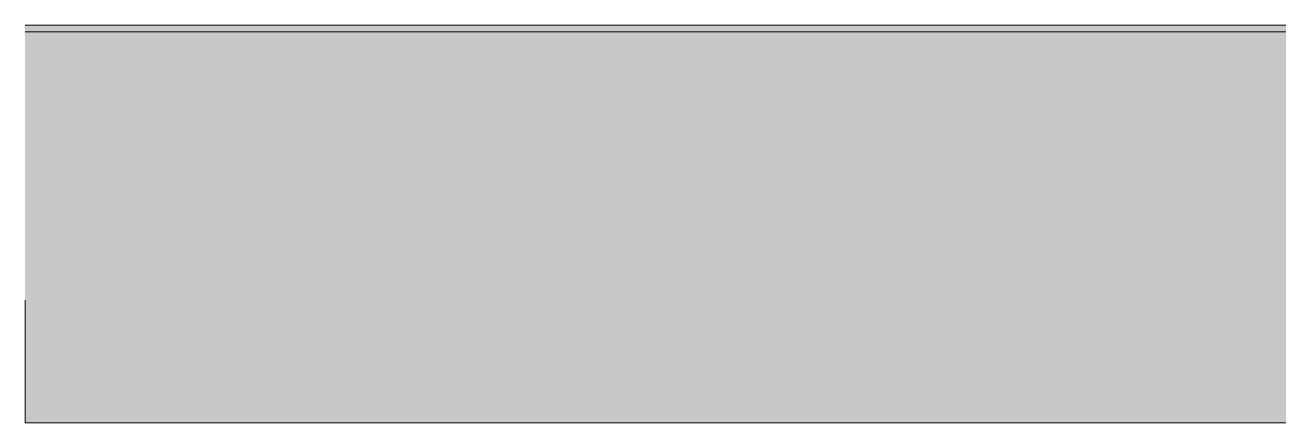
# Model space of a CAD drawing. Header units: millimetres. Extents: x -17017 to 628417, y -109036 to 199237.
# Drawn here: x 325970.7 to 326348.8, y -89069.4 to -88949.4 of the extents above; entities that cross this region are included whole.
import ezdxf

# ---------------------------------------------------------------- set-up
doc = ezdxf.new("R2010")
doc.units = ezdxf.units.MM
doc.layers.add('A-GLAZ-____-OTLN', color=7, linetype='Continuous', lineweight=9)
doc.layers.add('A-GLAZ-____-OTLN-1', color=7, linetype='Continuous', lineweight=9, true_color=0xc0c0c0)

# ---------------------------------------------------------------- blocks, each defined once
blk = doc.blocks.new('Отлив_СКБ - Отлив витража_120_НВФ-31885687-АР1_План отверстий 3 этажа в осях 1-64_А-ГГ')
at = {"layer": 'A-GLAZ-____-OTLN-1'}
for points in [[(0, 0), (0, -2), (1800, -2), (1800, 0), (534.25, 0)], [(0, -2), (0, -120), (1800, -120), (1800, -2), (534.25, -2)]]:
    blk.add_hatch(color=256, dxfattribs=at).paths.add_polyline_path(points, flags=0)
at = {"layer": 'A-GLAZ-____-OTLN'}
for p, q in [((0, 0), (1800, 0)), ((1800, -2), (0, -2)), ((0, -120), (0, -83)), ((0, -120), (1800, -120))]:
    blk.add_line(p, q, dxfattribs=at)

msp = doc.modelspace()

# ---------------------------------------------------------------- block references
at = {"layer": 'A-GLAZ-____-OTLN'}
msp.add_blockref('Отлив_СКБ - Отлив витража_120_НВФ-31885687-АР1_План отверстий 3 этажа в осях 1-64_А-ГГ', (325970.71, -88949.41), dxfattribs=at)

doc.saveas('drawing.dxf')
